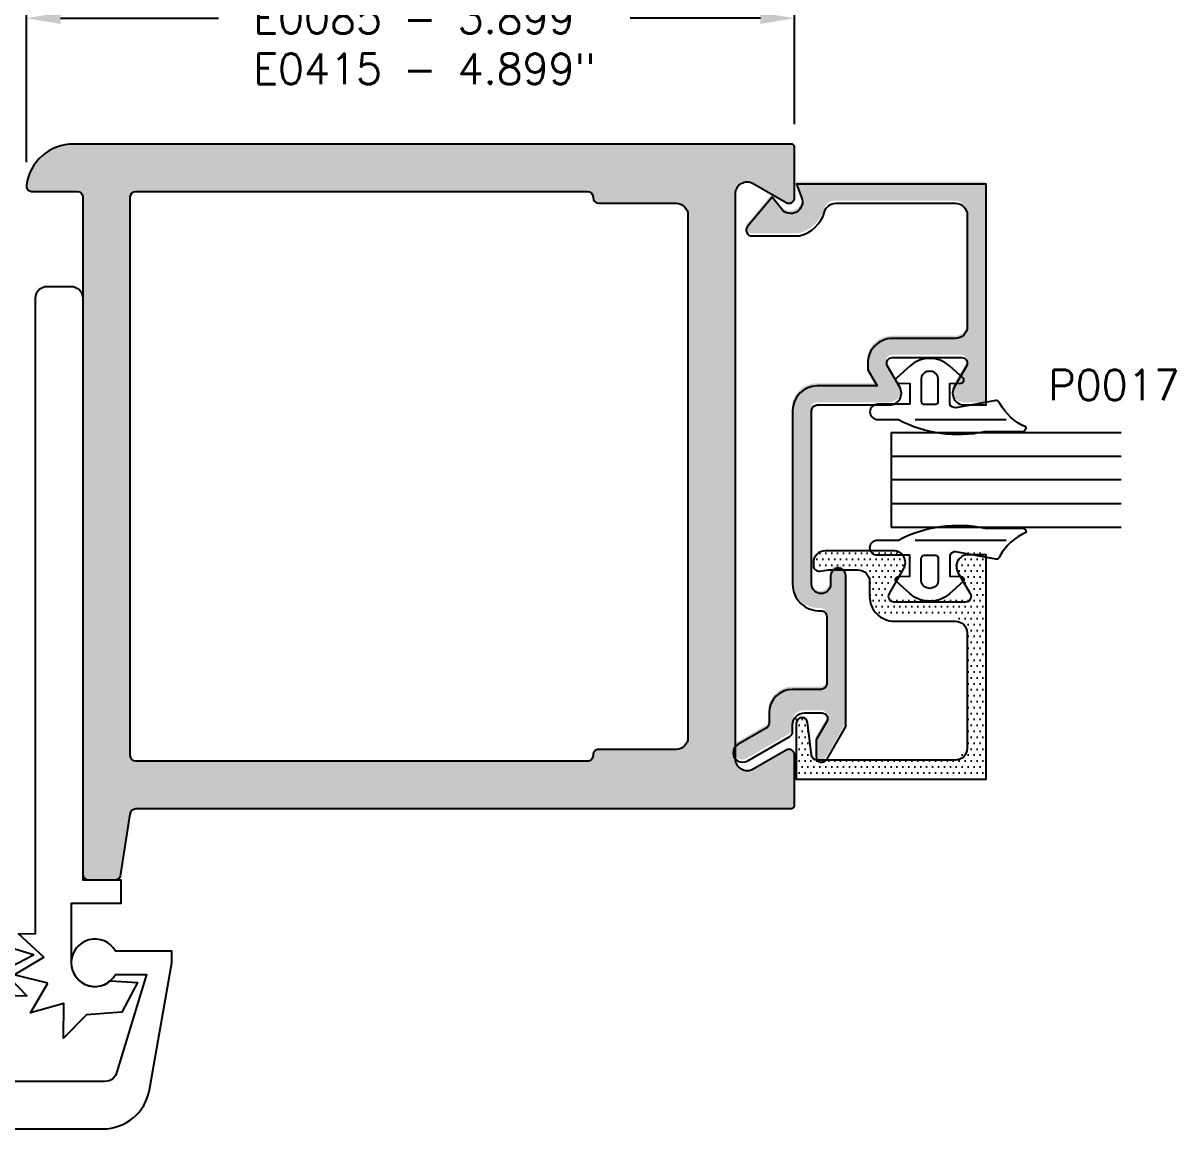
# Model space of a CAD drawing. Extents: x 0 to 130, y 0 to 90.
# Drawn here: x 97.862 to 100.899, y 32.572 to 35.484 of the extents above; entities that cross this region are included whole.
import ezdxf

# ---------------------------------------------------------------- set-up
doc = ezdxf.new("R2010")
doc.units = 0
doc.header["$MEASUREMENT"] = 0
doc.header["$PDMODE"] = 3
doc.layers.get('DEFPOINTS').update_dxf_attribs({"linetype": 'CONTINUOUS'})
for name, color, linetype in [('R-ANNO-DIMS', 3, 'CONTINUOUS'), ('R-ANNO-TEXT', 6, 'CONTINUOUS'), ('R-DET1', 4, 'CONTINUOUS'), ('R-DET2', 2, 'CONTINUOUS'), ('R-OTLN', 1, 'CONTINUOUS'), ('R-PAT1', 5, 'CONTINUOUS'), ('R-PAT2', 4, 'CONTINUOUS')]:
    doc.layers.add(name, color=color, linetype=linetype)
doc.styles.get("Standard").update_dxf_attribs({"font": 'simplex'})
doc.dimstyles.new('1X', dxfattribs={"dimscale": 0, "dimtxt": 0.08, "dimasz": 0.09, "dimexe": 0.062, "dimexo": 0.062, "dimgap": 0.045, "dimtad": 0, "dimdec": 4, "dimzin": 4, "dimtxsty": 'STANDARD', "dimcen": 0, "dimazin": 3, "dimtp": 0.02, "dimtfac": 1, "dimtdec": 4, "dimtofl": 0, "dimtmove": 0, "dimatfit": 3, "dimtolj": 1, "dimtzin": 4})
pattern_1 = [(180, (103.0000298288426, 30.72895094498153), (-0.0078125, 0.015625), [0, -0.015625])]

# ---------------------------------------------------------------- blocks, each defined once
blk = doc.blocks.new('*D126')
at = {"layer": 'DEFPOINTS', "color": 0}
for p in [(97.87082045284666, 35.49706028161914), (99.89458342643516, 35.15577662902347), (97.87082045284666, 35.05577662902347)]:
    blk.add_point(p, dxfattribs=at)
at = {"layer": 'R-ANNO-DIMS', "color": 0}
for p, q in [((97.87082045284666, 35.11777662902347), (97.87082045284666, 35.55906028161914)), ((99.89458342643516, 35.21777662902347), (99.89458342643516, 35.55906028161914)), ((97.96082045284666, 35.49706028161914), (98.37714594496477, 35.49706028161914)), ((99.80458342643516, 35.49706028161914), (99.4614316592505, 35.49706028161914))]:
    blk.add_line(p, q, dxfattribs=at)
for points in [[(97.96082045284666, 35.51206028161914), (97.96082045284666, 35.48206028161914), (97.87082045284666, 35.49706028161914)], [(99.80458342643516, 35.51206028161914), (99.80458342643516, 35.48206028161914), (99.89458342643516, 35.49706028161914)]]:
    blk.add_solid(points, dxfattribs=at)
at = {"layer": 'R-ANNO-DIMS', "color": 0, "insert": (98.91928880210763, 35.49706028161914), "char_height": 0.08, "attachment_point": 5}
blk.add_mtext('\\A1;E0059 - 2.024"\\PE0085 - 3.899"\\PE0415 - 4.899"', dxfattribs=at)

msp = doc.modelspace()

# ---------------------------------------------------------------- hatches: boundary and pattern name
at = {"layer": 'R-PAT1'}
h = msp.add_hatch(dxfattribs=at)
h.set_pattern_fill('DOTS', color=256, scale=0.25, style=0)
h.set_pattern_definition([(0, (94.45873395334362, 28.81547416540231), (0.0078125, 0.015625), [0, -0.015625])])
edge = h.paths.add_edge_path(flags=16)
edge.add_line((99.58258342643516, 33.57177672902347), (99.37858442643517, 33.57177672902347))
edge.add_arc((99.37858445141136, 33.55677675399967), 0.01499997502382514, 90.00009540220096, 180.0000993014623)
edge.add_line((99.36358447638756, 33.55677672800265), (99.36358447645561, 33.55577663004429))
edge.add_arc((99.34858447645561, 33.55577662902348), 0.0150000000000006, -90, 3.899194723544497e-06, ccw=False)
edge.add_line((99.34858447645561, 33.54077662902348), (98.15958450555311, 33.54077662902348))
edge.add_arc((98.15958450555311, 33.55577662902348), 0.01500000000000057, 180.0000000000034, 270, ccw=False)
edge.add_line((98.14458450555311, 33.55577662902348), (98.14458450555311, 35.02577662902348))
edge.add_arc((98.1595845055531, 35.02577662902347), 0.01500000000000057, 90, 180, ccw=False)
edge.add_line((98.1595845055531, 35.04077662902347), (99.34858442643515, 35.04077662902347))
edge.add_arc((99.34858442643517, 35.02577662902347), 0.01500000000000057, 0, 90, ccw=False)
edge.add_line((99.36358442643517, 35.02577662902347), (99.36358442643517, 35.02477662902347))
edge.add_arc((99.37858442643517, 35.02477662902348), 0.01500000000000057, 180, 270)
edge.add_line((99.37858442643517, 35.00977662902348), (99.58258342643516, 35.00977662902348))
edge.add_arc((99.58258342643516, 34.97877662902347), 0.03100000000000058, 0, 90, ccw=False)
edge.add_line((99.61358342643516, 34.97877662902347), (99.61358342643516, 33.60277672902347))
edge.add_arc((99.58258342643516, 33.60277672902347), 0.03099999999999969, 269.99999999999835, 359.9999999999992, ccw=False)
edge = h.paths.add_edge_path()
edge.add_line((99.89458342643516, 33.42577662902347), (99.89458342643516, 33.5567779479667))
edge.add_arc((99.87958342643516, 33.55677794796669), 0.01499999999999968, 0, 120.0000625217591)
edge.add_line((99.87208341225993, 33.56976832083937), (99.78508345573064, 33.51953874593727))
edge.add_arc((99.76958342643516, 33.54638551654082), 0.03099999999999947, 180, 300.00006252175683, ccw=False)
edge.add_line((99.73858342643516, 33.54638551654082), (99.73858342643516, 35.03516884150586))
edge.add_arc((99.76958342643516, 35.03516884150586), 0.03100000000000147, 60.00023383623437, 180.0000000000008, ccw=False)
edge.add_line((99.7850833168676, 35.06201569228174), (99.87208347945173, 35.01178659841463))
edge.add_arc((99.87958353643734, 35.02477681955193), 0.01499988999903706, 239.9995060658102, 359.9992722295789)
edge.add_line((99.89458342643516, 35.02477662902348), (99.89458342643516, 35.15577662902348))
edge.add_arc((99.88458342643516, 35.15577662902347), 0.009999999999998899, 359.9999999999949, 449.9999999999949)
edge.add_line((99.88458342643517, 35.16577662902347), (97.99479292643517, 35.16577662902347))
edge.add_arc((97.99479292643517, 35.04077662902348), 0.124999999999992, 90.00000000000365, 172.1625202369187)
edge.add_arc((97.88582045284666, 35.05577662902347), 0.01500000000000046, 172.1625202369163, 270)
edge.add_line((97.88582045284666, 35.04077662902347), (98.00458450555311, 35.04077662902347))
edge.add_arc((98.00458450555311, 35.02577662902348), 0.01500000000000057, 0, 90, ccw=False)
edge.add_line((98.01958450555311, 35.02577662902348), (98.01958450555313, 33.24327662618502))
edge.add_arc((98.03458450555311, 33.24327662618501), 0.01499999999999924, 179.9999999999983, 269.9999999999983)
edge.add_line((98.03458450555311, 33.22827662618502), (98.1045845055531, 33.22827662618502))
edge.add_arc((98.1045845055531, 33.24327662618502), 0.01500000000000012, 269.9999999999983, 359.9999999999984)
edge.add_line((98.1195845055531, 33.24327662618502), (98.1445845055531, 33.40077662902348))
edge.add_arc((98.15958450555311, 33.40077662902348), 0.01500000000000012, 89.9999999999983, 179.9999999999983, ccw=False)
edge.add_line((98.15958450555311, 33.41577662902348), (99.88458342643517, 33.41577662902348))
edge.add_arc((99.88458342643517, 33.42577662902347), 0.009999999999999787, 270, 360)
h = msp.add_hatch(dxfattribs=at)
h.set_pattern_fill('DOTS', color=256, scale=0.25, style=0)
h.set_pattern_definition(pattern_1)
edge = h.paths.add_edge_path()
edge.add_arc((100.0076371343182, 34.03590829835881), 0.01999999999999966, 457.4232191139223, 540.0000000000013)
edge.add_line((99.98763713431815, 34.03590829835881), (99.98763733431815, 34.0139092983588))
edge.add_arc((99.96263733431816, 34.0139092983588), 0.02499999999999858, 180.0022918311794, 360, ccw=False)
edge.add_line((99.93763733433815, 34.01390829835881), (99.93763723431815, 34.24432799835881))
edge.add_line((99.93763723431816, 34.24432799835881), (99.93763703431816, 34.47082559835881))
edge.add_arc((99.95263703431816, 34.47082559835881), 0.01500000000000057, 450, 540, ccw=False)
edge.add_line((99.95263703431816, 34.48582559835881), (100.1431430343182, 34.48582708754849))
edge.add_arc((100.1431430343182, 34.5168270983588), 0.03100001081032078, 270, 389.9999884644394)
edge.add_line((100.1699898343182, 34.53232709835881), (100.1376581343182, 34.58832559835881))
edge.add_arc((100.1506484343182, 34.59582559835881), 0.01499992980283587, 90, 210.0001548077444, ccw=False)
edge.add_line((100.1506484343182, 34.61082552816164), (100.3326371743182, 34.6108255983588))
edge.add_arc((100.3326371743182, 34.59582559835881), 0.01500000000000012, 329.99994068583925, 450, ccw=False)
edge.add_line((100.3456275476107, 34.58832558491081), (100.3132962020776, 34.53232715161391))
edge.add_arc((100.3401430743181, 34.5168270983588), 0.03100010000000041, 509.9999930530543, 630)
edge.add_line((100.3401430743181, 34.4858269983588), (100.3976372343182, 34.4858287983588))
edge.add_line((100.3976372343182, 34.4858287983588), (100.3976372343182, 35.06682629835881))
edge.add_line((100.3976372343182, 35.06682629835881), (99.89763723431815, 35.06682629835881))
edge.add_line((99.89763723431815, 35.06682629835881), (99.91142323431815, 35.0323333283588))
edge.add_arc((99.88263713431816, 35.0208286783588), 0.03099994394886189, 217.4749083480024, 381.78460924861974, ccw=False)
edge.add_line((99.85803496313274, 35.00196788044897), (99.83400973431816, 35.03292126835881))
edge.add_line((99.83400973431816, 35.03292126835881), (99.76902246047524, 34.95547077640629))
edge.add_arc((99.78051223431815, 34.94582789835881), 0.0150000000000003, 499.9946948706503, 630)
edge.add_line((99.78051223431815, 34.93082789835881), (99.90607784786098, 34.93083124636292))
edge.add_arc((99.88263722258068, 35.02082852140055), 0.09299985176187059, 284.5988618965193, 343.6051380217338)
edge.add_arc((100.0015951343182, 34.98582882835881), 0.03100000016532889, 450, 523.6050192300917, ccw=False)
edge.add_line((100.0015951343182, 35.01682882852413), (100.3166373843181, 35.0168288283588))
edge.add_arc((100.3166373843182, 34.98582882835881), 0.03099999999999969, 360.0000184825094, 450, ccw=False)
edge.add_line((100.3476373843181, 34.98582883835881), (100.3476373843181, 34.69182629835881))
edge.add_arc((100.3166373843182, 34.69182629835881), 0.03100000000000058, 269.9999630349812, 360, ccw=False)
edge.add_line((100.3166373643182, 34.66082629835881), (100.1506484343182, 34.66082559456589))
edge.add_arc((100.1506484343182, 34.59582559835881), 0.06499999620707664, 450.0000000000016, 540.2454029956555)
edge.add_line((100.0856490343182, 34.59554719835881), (100.0856484343182, 34.5784076983588))
edge.add_line((100.0856484343182, 34.5784076983588), (100.1102319343182, 34.53582809835881))
edge.add_line((100.1102319343182, 34.53582809835881), (99.95263733431815, 34.53582559835881))
edge.add_arc((99.95263733431815, 34.47082559835881), 0.06499999999999995, 450.0000000000016, 540)
edge.add_line((99.88763733431816, 34.47082559835881), (99.88763691935927, 34.0139092983588))
edge.add_arc((99.95763713431815, 34.0139092983588), 0.07000021495888298, 180.0000000000004, 273.372319723711)
edge.add_arc((99.96263414535098, 33.92905292212667), 0.01500316588895599, 360.005255710304, 453.35993740398226, ccw=False)
edge.add_line((99.9776373111768, 33.92905429835881), (99.97763723431815, 33.7518272983588))
edge.add_arc((99.96263733431816, 33.7518272983588), 0.0149998999999994, 270, 360, ccw=False)
edge.add_line((99.96263733431816, 33.73682739835881), (99.88763723431816, 33.73682829835881))
edge.add_arc((99.88763723431815, 33.6748282983588), 0.06199999999999983, 450.0000000000016, 540)
edge.add_line((99.82563723431815, 33.6748282983588), (99.82563713431816, 33.64777029835881))
edge.add_arc((99.81063713431816, 33.64777029835881), 0.01500000000000057, 300.0007277808302, 360, ccw=False)
edge.add_line((99.8181372993236, 33.63478001256938), (99.7432549103743, 33.59154598956919))
edge.add_arc((99.75563723431816, 33.56982829835881), 0.02499960115201775, 479.6895913246436, 660.3387913391537)
edge.add_line((99.76826483431816, 33.5482522983588), (99.88013729932361, 33.61283801256937))
edge.add_arc((99.87263713431815, 33.6258282983588), 0.0150000000000004, 300.0007277808302, 360)
edge.add_line((99.88763713431815, 33.6258282983588), (99.88763713431815, 33.6438262983588))
edge.add_arc((99.91863713431815, 33.6438262983588), 0.03100000000000058, 450, 540, ccw=False)
edge.add_line((99.91863713431815, 33.67482629835881), (99.96463643431815, 33.67482429835881))
edge.add_arc((99.96463643431815, 33.65982529835881), 0.01499899999999954, 330.0002271632789, 450, ccw=False)
edge.add_line((99.97762597908303, 33.65232584985901), (99.94963723431815, 33.60384429835881))
edge.add_line((99.94963723431816, 33.60384429835881), (99.94963711791283, 33.55982629835881))
edge.add_arc((99.96463713431815, 33.55982629835881), 0.01500001640532389, 540, 690.0000361788711)
edge.add_line((99.97762753431816, 33.55232629835881), (100.0276368343182, 33.6389472983588))
edge.add_line((100.0276368343182, 33.6389472983588), (100.0276367533948, 34.0359082983588))
edge.add_arc((100.0076371343182, 34.03590829835881), 0.0199996190766214, 359.9999999999975, 457.42321911392)
h = msp.add_hatch(dxfattribs=at)
h.set_pattern_fill('DOTS', color=256, scale=0.25, style=0)
h.set_pattern_definition(pattern_1)
edge = h.paths.add_edge_path()
edge.add_line((99.93778363431815, 33.56369429835881), (99.92726623230952, 33.649350285834))
edge.add_arc((99.91237813431816, 33.64752229835881), 0.01499990000000072, 366.9998441811607, 540)
edge.add_line((99.89737823431815, 33.64752229835881), (99.89737833431815, 33.50052329835881))
edge.add_line((99.89737833431815, 33.50052329835881), (100.3973783117181, 33.50052329835881))
edge.add_line((100.3973783117182, 33.50052329835881), (100.3973783117182, 34.0915226983588))
edge.add_line((100.3973783117182, 34.0915226983588), (100.3500717743182, 34.09152429184861))
edge.add_arc((100.3500717743182, 34.06052429835881), 0.03099999348981219, 450, 570.000006946947)
edge.add_line((100.3232249943182, 34.0450242983588), (100.3555567443182, 33.9890222983588))
edge.add_arc((100.3425663543182, 33.9815222983588), 0.01500000774506842, 270.00003819718336, 389.9999829196895, ccw=False)
edge.add_line((100.3425663643182, 33.96652229061374), (100.1554168343182, 33.9665222983588))
edge.add_arc((100.1554168343182, 33.9815222983588), 0.01500000000000012, 150.0000361788685, 270, ccw=False)
edge.add_line((100.1424264485256, 33.98902229015615), (100.1805316383526, 34.05502235376595))
edge.add_arc((100.1536849343182, 34.07052269835881), 0.03100010000000078, 329.9993712869305, 450)
edge.add_line((100.1536849343182, 34.10152279835881), (99.97337853431816, 34.10152269835881))
edge.add_arc((99.97337853431816, 34.07052269835881), 0.03100000000000014, 450, 540)
edge.add_line((99.94237853431815, 34.07052269835881), (99.94237842017397, 34.06313729835881))
edge.add_arc((99.95737823431816, 34.06313729835881), 0.01499981414418095, 180.0000000000034, 278.0502612881459)
edge.add_line((99.95947883431815, 34.04828529835881), (99.98237833431814, 34.05152129835881))
edge.add_line((99.98237833431816, 34.05152129835881), (100.0594171343182, 34.0515232983588))
edge.add_arc((100.0594171343182, 34.02052329835881), 0.03099999999999925, 359.9999999999992, 450, ccw=False)
edge.add_line((100.0904171343182, 34.0205232983588), (100.0904169396925, 33.98171129892471))
edge.add_arc((100.1554168343182, 33.9815222983588), 0.06500016940408705, 539.8334012032434, 630.1308104447163)
edge.add_line((100.1555652343182, 33.91652229835881), (100.3163784643181, 33.91652129835881))
edge.add_arc((100.3163784643181, 33.88552129835881), 0.03099999999999925, 359.9999999999992, 450, ccw=False)
edge.add_line((100.3473784643182, 33.8855212983588), (100.3473784643182, 33.5815242983588))
edge.add_arc((100.3163784643181, 33.5815242983588), 0.03100000000000058, 270, 360, ccw=False)
edge.add_line((100.3163784643181, 33.5505242983588), (99.95267183431815, 33.5505212983588))
edge.add_arc((99.95267183431815, 33.5655212983588), 0.01500000000000012, 186.9998441811619, 270, ccw=False)

# ---------------------------------------------------------------- linework, layer by layer
at = {"layer": 'R-DET1'}
for points in [[(100.0066332796283, 34.04859732271235, 0.3767558748450491), (99.98921722884263, 34.02876494498153), (99.98921742884262, 34.00676594498153, -0.9999800002000091), (99.93921742886263, 34.00676494498153), (99.93921732884263, 34.23718464498153), (99.93921712884263, 34.46368224498153, -0.414213562373095), (99.95421712884263, 34.47868224498153), (100.1447231288426, 34.47868373417121, 0.5773502020784552), (100.1715699288426, 34.52518374498153), (100.1392382288426, 34.58118224498153, -0.5773511698249313), (100.1522285288426, 34.60368217478437), (100.3342172688426, 34.60368224498153, -0.57735061426548), (100.3472076421352, 34.58118223153354), (100.3148762966021, 34.52518379823664, 0.5773503096053207), (100.3417231688426, 34.47868364498153), (100.3992173288426, 34.47868544498153), (100.3992173288426, 35.05968294498153), (99.89921732884262, 35.05968294498153), (99.91300332884262, 35.02518997498153, -0.871661996115411), (99.85961505765721, 34.99482452707169), (99.83558982884263, 35.02577791498153), (99.77060255499971, 34.94832742302901, 0.6371028040913633), (99.78209232884262, 34.92368454498153), (99.90765794238547, 34.92368789298565, 0.2633073115942851), (99.97343572884263, 34.98743545498153, -0.33268004853194), (100.0031752288426, 35.00968547514686), (100.3182174788426, 35.00968547498153, -0.4142134678914144), (100.3492174788426, 34.97868548498153), (100.3492174788426, 34.68468294498153, -0.414213751336475), (100.3182174588426, 34.65368294498154), (100.1522285288426, 34.65368224118861, 0.4154686075962968), (100.0872291288426, 34.58840384498153), (100.0872285288426, 34.57126434498153), (100.1118120288426, 34.52868474498153), (99.95421742884263, 34.52868224498153, 0.414213562373095), (99.88921742884263, 34.46368224498153), (99.88921701388374, 34.00676594498153, 0.4315596713057824), (99.96333492884263, 33.93688694498153, -0.4314683805151897), (99.97921740570128, 33.92191094498153), (99.97921732884262, 33.74468394498153, -0.414213562373095), (99.96421742884263, 33.72968404498153), (99.88921732884262, 33.72968494498154, 0.414213562373095), (99.82721732884262, 33.66768494498153), (99.82721722884263, 33.64062694498153, -0.2679457888973785), (99.81971739384807, 33.6276366591921), (99.74483500489877, 33.58440263619192, 1.005681447737971), (99.76984492884263, 33.54110894498153), (99.88171739384808, 33.6056946591921, 0.2679457888973763), (99.88921722884263, 33.61868494498153), (99.88921722884263, 33.63668294498153, -0.414213562373095), (99.92021722884263, 33.66768294498154), (99.96621652884262, 33.66768094498153, -0.5773489476079768), (99.97920607360751, 33.64518249648174), (99.95121732884263, 33.59670094498153), (99.9512172124373, 33.55268294498153, 0.7673272387856588), (99.97920762884263, 33.54518294498153), (100.0292169288426, 33.63180394498153), (100.0292168479192, 34.02876494498153, 0.4526903691078097), (100.0066333288426, 34.04859694498153)], [(99.93936372884262, 33.55655094498153), (99.92884632683399, 33.64220693245673, 0.9407073484462662), (99.89895832884262, 33.64037894498153), (99.89895842884263, 33.49337994498153), (100.3989584062426, 33.49337994498153), (100.3989584062426, 34.08437934498153), (100.3516518688426, 34.08438093847135, 0.577350309605322), (100.3248050888426, 34.03788094498153), (100.3571368388426, 33.98187894498153, -0.5773499475982407), (100.3441464588426, 33.95937893723647), (100.1569969288426, 33.95937894498153, -0.5773500587095053), (100.1440065430501, 33.98187893677888), (100.1821117328771, 34.04787900038868, 0.5773539268997977), (100.1552650288426, 34.09437944498153), (99.97495862884263, 34.09437934498153, 0.414213562373095), (99.94395862884262, 34.06337934498153), (99.94395851469844, 34.05599394498153, 0.4559911351790257), (99.96105892884262, 34.04114194498153), (99.98395842884263, 34.04437794498153), (100.0609972288426, 34.04437994498153, -0.414213562373095), (100.0919972288426, 34.01337994498153), (100.091997034217, 33.97456794554744, 0.4157347223605669), (100.1571453288426, 33.90937894498153), (100.3179585588426, 33.90937794498153, -0.414213562373095), (100.3489585588426, 33.87837794498153), (100.3489585588426, 33.57438094498153, -0.414213562373095), (100.3179585588426, 33.54338094498153), (99.95425192884262, 33.54337794498153, -0.3788668861742499), (99.93936373159661, 33.55654994531967)]]:
    msp.add_lwpolyline(points, format="xyb", dxfattribs=at)
at = {"layer": 'R-DET2', "linetype": 'CONTINUOUS'}
for p, q in [((100.1490878675426, 34.40653239498153), (100.1490878675426, 34.15653239498153)), ((100.1490878675426, 34.40653239498153), (100.754597969871, 34.40653208452699)), ((100.1490878675426, 34.34403239498153), (100.754597969871, 34.34403204897588)), ((100.754597969871, 34.281532125866), (100.1490878675426, 34.28153239498153)), ((100.1490878675426, 34.21903239498153), (100.754597969871, 34.21903204897588)), ((100.1490878675426, 34.15653239498153), (100.754597969871, 34.15653208452699))]:
    msp.add_line(p, q, dxfattribs=at)
at = {"layer": 'R-DET2'}
for points in [[(100.3958938811212, 34.40855109914192), (100.4940024530038, 34.40855109914192, 0.477037012448265), (100.5037835122936, 34.42063217558656, -0.1690634905219287), (100.4348773216334, 34.48258776625991, 0.3788088368526451), (100.4242247049161, 34.49046863679618), (100.3189080697441, 34.47125462513793, -0.3462419148266733), (100.3030365123166, 34.48121657211885), (100.3030365123166, 34.53530348710817), (100.3332337582586, 34.53641435218609, 0.6086559015379466), (100.3386371252173, 34.54955909307539), (100.3020844866177, 34.58186976392311, 0.3786170875212405), (100.1989885380155, 34.58186976392311), (100.1624358994159, 34.54955909307539, 0.6086559015379387), (100.1678392663746, 34.53641435218609), (100.1980365123166, 34.53530348710817), (100.1980365123166, 34.48030348710816), (100.1130365123166, 34.48030348710816, 0.9999999999999999), (100.1130365123166, 34.44030348710815), (100.1680760195843, 34.44030348710817, 0.1753644488707544)], [(100.2430365123166, 34.56635086220471, 0.341998713119647), (100.2280365123166, 34.54698594547368), (100.2280365123166, 34.48830348710815, 0.414213562373095), (100.2360365123166, 34.48030348710816), (100.2650365123166, 34.48030348710816, 0.4142135623730958), (100.2730365123166, 34.48830348710815), (100.2730365123166, 34.54698594547368, 0.341998713119647), (100.2580365123166, 34.56635086220471, 0.1270166537925822)], [(100.3958937682156, 34.15451347143814), (100.4940023400982, 34.15451338423054, -0.477037012448265), (100.5037833886493, 34.14243229909162, 0.1690634905219287), (100.4348771429175, 34.08047676966824, -0.3788088368526451), (100.424224519195, 34.07259590860096), (100.3189079011021, 34.09181001387395, 0.3462419148266733), (100.3030363348196, 34.08184808100108), (100.3030362867423, 34.0277611660118), (100.3332335316969, 34.02665027409189, -0.6086559015379466), (100.3386368869714, 34.01350552839961), (100.3020842196512, 33.98119489004311, -0.3786170875212405), (100.198988271049, 33.98119498168394), (100.16243566117, 34.01350568502288, -0.6086559015379387), (100.167839039813, 34.02665042110918), (100.1980362867424, 34.02776125934511), (100.1980363356312, 34.08276125934509), (100.1130363356313, 34.08276133490062, -0.9999999999999999), (100.1130363711868, 34.12276133490062), (100.1680758784545, 34.12276128597661, -0.1753644488707544)], [(100.2430362591447, 33.99671384424857, -0.341998713119647), (100.2280362763579, 34.01607877431294), (100.2280363285201, 34.07476123267844, -0.414213562373095), (100.2360363356312, 34.08276122556732), (100.2650363356312, 34.08276119978954, -0.4142135623730958), (100.2730363285201, 34.07476119267845), (100.2730362763579, 34.01607873431296, -0.341998713119647), (100.2580362591447, 33.99671383091525, -0.1270166537925822)]]:
    msp.add_lwpolyline(points, format="xyb", close=True, dxfattribs=at)
for points in [[(100.2122263028954, 34.44030348710817), (100.4520023405516, 34.44055109914191)], [(100.2122261617656, 34.12276124673193), (100.4520021992015, 34.12251342156398)]]:
    msp.add_lwpolyline(points, dxfattribs=at)
at = {"layer": 'R-OTLN'}
for points in [[(99.89458342643516, 33.42577662902347), (99.89458342643516, 33.55677794796669, 0.5773506329265241), (99.87208341225993, 33.56976832083937), (99.78508345573064, 33.51953874593728, -0.5773506329265214), (99.73858342643516, 33.54638551654082), (99.73858342643516, 35.03516884150586, -0.5773489087863664), (99.7850833168676, 35.06201569228174), (99.87208347945173, 35.01178659841463, 0.5773489087863661), (99.89458342643516, 35.02477662902348), (99.89458342643516, 35.15577662902347, 0.414213562373095), (99.88458342643517, 35.16577662902347), (97.99479292643517, 35.16577662902347, 0.3746931511525521), (97.87096057008459, 35.05782208356893, 0.4548701274340273), (97.88582045284666, 35.04077662902347), (98.00458450555311, 35.04077662902348, -0.414213562373095), (98.01958450555311, 35.02577662902348), (98.01958450555313, 33.24327662618502, 0.414213562373094), (98.03458450555311, 33.22827662618502), (98.1045845055531, 33.22827662618502, 0.4142135623730974), (98.1195845055531, 33.24327662618502), (98.14458450555311, 33.40077662902348, -0.4142135623730962), (98.15958450555311, 33.41577662902348), (99.88458342643517, 33.41577662902347, 0.4142135623730992)], [(99.58258342643516, 33.57177672902347), (99.37858442643517, 33.57177672902348, 0.4142135823059283), (99.36358447638756, 33.55677672800265), (99.36358447645561, 33.55577663004428, -0.414213582305594), (99.34858447645561, 33.54077662902348), (98.15958450555311, 33.54077662902348, -0.4142135623730776), (98.14458450555311, 33.55577662902348), (98.1445845055531, 35.02577662902347, -0.4142135623731037), (98.1595845055531, 35.04077662902347), (99.34858442643517, 35.04077662902347, -0.414213562373095), (99.36358442643517, 35.02577662902347), (99.36358442643517, 35.02477662902348, 0.414213562373095), (99.37858442643517, 35.00977662902348), (99.58258342643516, 35.00977662902348, -0.4142135623730948), (99.61358342643516, 34.97877662902347), (99.61358342643516, 33.60277672902347, -0.4142135623730966)]]:
    msp.add_lwpolyline(points, format="xyb", close=True, dxfattribs=at)
at = {"layer": 'R-PAT2'}
for points in [[(97.7036328982569, 32.79652126860623), (97.72664244327775, 32.88454058716063), (97.80463401220847, 32.83769878129692), (97.78150932803611, 32.92568792030156), (97.87245037745873, 32.92312566918997), (97.80913791714786, 32.98845844787137), (97.88964319011771, 33.03083462779473), (97.80242358998788, 33.05671089016089), (97.83238450555311, 33.09084000610952), (97.83238450555311, 34.75977662618502, 0.4142135623730946), (97.8013845055531, 34.79077662618501), (97.73858450555309, 34.79077662618502, 0.414213562373095), (97.70758450555309, 34.75977662618502), (97.70758450555309, 33.22827662618502), (97.6075845055531, 33.22827662618502), (97.6075845055531, 33.16577662618502), (97.7380845055531, 33.16577662618502), (97.7380845055531, 33.00977662618502, -0.6426365562521192), (97.63465897519518, 32.96253944840178), (97.56345765914968, 32.95779262509815), (97.60515856247653, 32.87968862839077), (97.65864614116235, 32.87559737932851)], [(97.92730315894913, 32.95643690963617), (97.8388777619586, 32.97783290851249), (97.91711792983128, 33.02425828661654), (97.85055701855954, 33.08627832121444), (97.8947845055531, 33.08728849871687), (97.8947845055531, 34.75977662618502, -0.4142135623730903), (97.92578450555311, 34.79077662618501), (97.98858450555312, 34.79077662618502, -0.4142135623731008), (98.01958450555313, 34.75977662618502), (98.01958450555313, 33.22827662618502), (98.1195845055531, 33.22827662618502), (98.1195845055531, 33.16577662618502), (97.98908450555311, 33.16577662618502), (97.98908450555311, 33.00977662618502, 0.6426365562521166), (98.09251003591103, 32.96253944840178), (98.16371135195654, 32.95779262509815), (98.12201044862968, 32.87968862839077), (98.02948473402006, 32.87261136386633), (97.96854832474963, 32.81135900462156), (97.9694470166755, 32.90233170356839), (97.8818954973586, 32.87760174064587)], [(98.07205399759599, 32.57227662618502, 0.3639702342662027), (98.19515496672251, 32.67557060397665), (98.2540845055531, 33.00977662618502), (98.2540845055531, 33.04077662618502), (98.10585466309847, 33.04077662618501, 3.766779275656965), (98.10585466309848, 32.97877662618502), (98.1872450031286, 32.97877662618502), (98.1090646009532, 32.72289353267735, -0.3639702342662029), (98.07853556060984, 32.69727662618502), (97.64863345049636, 32.69727662618502, -0.363970234266202), (97.61810441015298, 32.72289353267735), (97.53992400797759, 32.97877662618502), (97.6213143480077, 32.97877662618502, 3.766779275658193), (97.62131434800772, 33.04077662618501), (97.4730845055531, 33.04077662618502), (97.4730845055531, 33.00977662618502), (97.53201404438369, 32.67557060397665, 0.3639702342662023), (97.6551150135102, 32.57227662618502)]]:
    msp.add_lwpolyline(points, format="xyb", close=True, dxfattribs=at)

# ---------------------------------------------------------------- texts
at = {"layer": 'R-ANNO-TEXT', "insert": (100.5629313592852, 34.53129277670997), "char_height": 0.08, "attachment_point": 4}
msp.add_mtext('\\A1;P0017', dxfattribs=at)

# ---------------------------------------------------------------- dimensions: what is measured, and where the dimension line sits
at = {"layer": 'R-ANNO-DIMS'}
dim = msp.add_linear_dim(base=(97.87082045284666, 35.49706028161914), p1=(99.89458342643516, 35.15577662902347), p2=(97.87082045284666, 35.05577662902347), text='E0059 - 2.024"\\PE0085 - 3.899"\\PE0415 - 4.899"', dimstyle='1X', override={"dimscale": 1, "dimpost": '"'}, dxfattribs=at)
dim.commit()
dim.dimension.update_dxf_attribs({"geometry": '*D126', "text_midpoint": (98.91928880210763, 35.49706028161914), "dimtype": 160})

doc.saveas('drawing.dxf')
